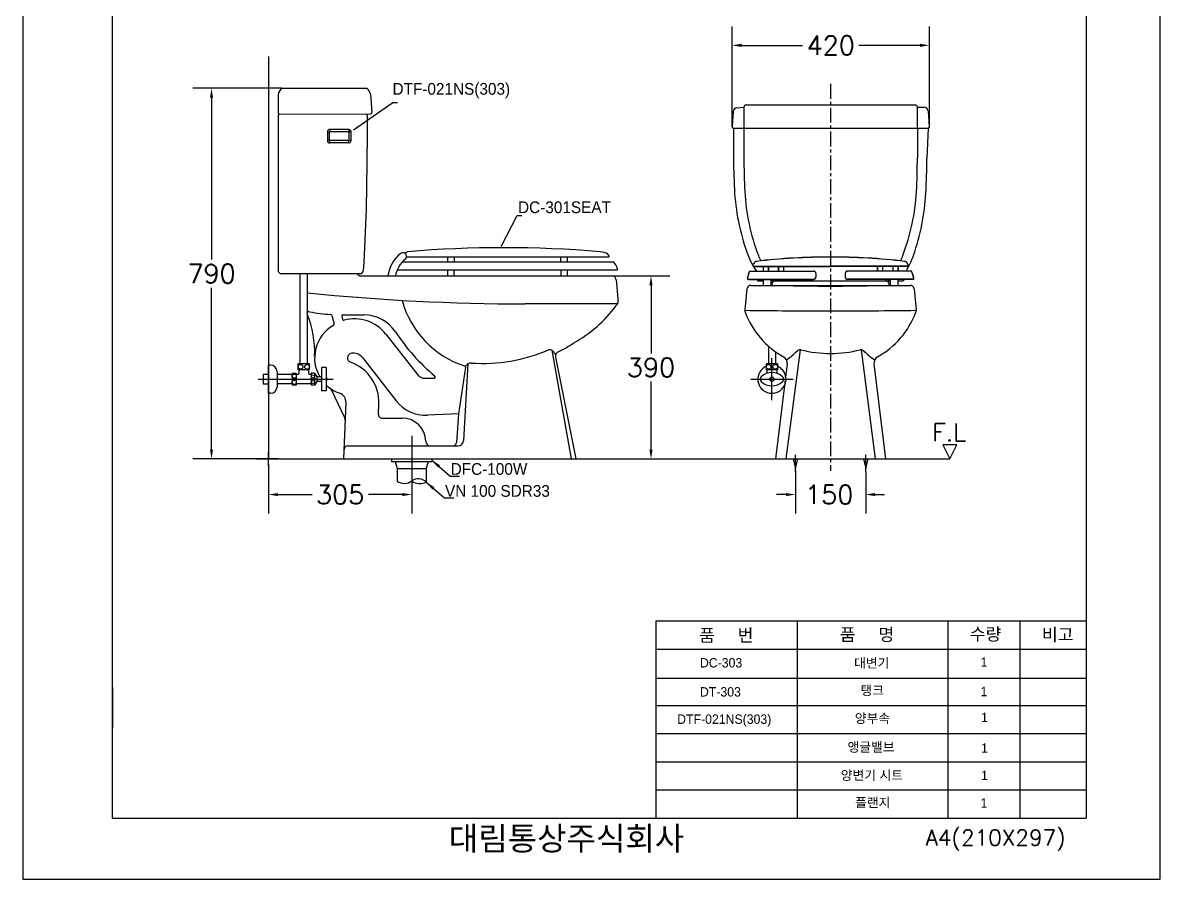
# Model space of a CAD drawing. Extents: x 66819 to 69244, y 58168 to 61599.
# Drawn here: x 66819 to 69244, y 58168 to 59994 of the extents above; entities that cross this region are included whole.
import ezdxf

# ---------------------------------------------------------------- set-up
doc = ezdxf.new("R2010")
doc.units = 0
doc.header["$MEASUREMENT"] = 0
doc.linetypes.add('CENTER', pattern=[50.8, 31.75, -6.35, 6.35, -6.35])
doc.layers.get('0').update_dxf_attribs({"linetype": 'CONTINUOUS'})
doc.layers.get('Defpoints').update_dxf_attribs({"linetype": 'CONTINUOUS'})
for name, color, linetype in [('001', 7, 'CONTINUOUS'), ('3', 4, 'CONTINUOUS'), ('4', 3, 'CONTINUOUS'), ('DEFAULT', 7, 'CONTINUOUS'), ('Dim', 4, 'CONTINUOUS'), ('FAUCET', 4, 'CONTINUOUS'), ('MAIN', 7, 'CONTINUOUS'), ('YA', 7, 'CONTINUOUS')]:
    doc.layers.add(name, color=color, linetype=linetype)
doc.layers.add('AM_6', color=2, linetype='CONTINUOUS', lineweight=30)
doc.layers.add('Y', color=202, linetype='CONTINUOUS', lineweight=35)
doc.styles.add('h', font='', dxfattribs={"height": 30})
doc.styles.get("Standard").update_dxf_attribs({"font": 'txt.shx', "bigfont": 'ghs.shx'})
doc.styles.add('스타일1', font='txt.shx', dxfattribs={"bigfont": 'ghs.shx'})
doc.styles.get('h').set_extended_font_data('Haansoft Batang')
doc.dimstyles.new('SERIM', dxfattribs={"dimscale": 10, "dimtxt": 3, "dimasz": 2, "dimexe": 1, "dimexo": 1.5, "dimgap": 1, "dimtad": 1, "dimtoh": 1, "dimdec": 0, "dimdsep": 46, "dimtxsty": 'h', "dimcen": -0.3, "dimclrt": 2, "dimadec": 0, "dimazin": 0, "dimtfac": 1, "dimtdec": 0, "dimtmove": 1, "dimatfit": 3, "dimfxl": 0, "dimtolj": 1, "dimtzin": 0, "dimarcsym": 0})
doc.dimstyles.get("Standard").update_dxf_attribs({"dimtxt": 0.18, "dimasz": 0.18, "dimexe": 0.18, "dimexo": 0.0625, "dimgap": 0.09, "dimtad": 0, "dimtih": 1, "dimtoh": 1, "dimdec": 4, "dimzin": 0, "dimdsep": 46, "dimtxsty": 'Standard', "dimcen": 0.09, "dimadec": 0, "dimazin": 0, "dimtfac": 1, "dimtdec": 4, "dimtofl": 0, "dimtmove": 0, "dimatfit": 0, "dimfxl": 0, "dimtolj": 1, "dimtzin": 0, "dimarcsym": 0})

# ---------------------------------------------------------------- blocks, each defined once
blk = doc.blocks.new('*D62')
at = {"layer": '3', "color": 0, "lineweight": -2}
for p, q in [((68065, 59454.3), (68198.2, 59454.3)), ((68158.2, 59434.3), (68158.2, 59289.3)), ((68158.2, 59084.3), (68158.2, 59229.3)), ((68093.2, 59064.3), (68198.2, 59064.3))]:
    blk.add_line(p, q, dxfattribs=at)
at = {"layer": '3', "color": 0}
for points in [[(68154.8, 59434.3), (68161.5, 59434.3), (68158.2, 59454.3)], [(68154.8, 59084.3), (68161.5, 59084.3), (68158.2, 59064.3)]]:
    blk.add_solid(points, dxfattribs=at)
at = {"layer": 'Defpoints', "color": 0}
for p in [(68064.8, 59454.3), (68093, 59064.3), (68158.2, 59064.3)]:
    blk.add_point(p, dxfattribs=at)
at = {"layer": '3', "color": 0, "insert": (68158.2, 59259.3), "char_height": 40, "attachment_point": 5}
blk.add_mtext('\\A1;390', dxfattribs=at)
blk = doc.blocks.new('*D66')
at = {"layer": '3', "color": 0, "lineweight": -2}
for p, q in [((67370.6, 59854.3), (67181.1, 59854.3)), ((67221.1, 59834.3), (67221.1, 59489.3)), ((67221.1, 59084.3), (67221.1, 59429.3)), ((67342.6, 59064.3), (67181.1, 59064.3))]:
    blk.add_line(p, q, dxfattribs=at)
at = {"layer": '3', "color": 0}
for points in [[(67217.8, 59834.3), (67224.4, 59834.3), (67221.1, 59854.3)], [(67217.8, 59084.3), (67224.4, 59084.3), (67221.1, 59064.3)]]:
    blk.add_solid(points, dxfattribs=at)
at = {"layer": 'Defpoints', "color": 0}
for p in [(67221.1, 59854.3), (67370.9, 59854.3), (67342.9, 59064.3)]:
    blk.add_point(p, dxfattribs=at)
at = {"layer": '3', "color": 0, "insert": (67221.1, 59459.3), "char_height": 40, "attachment_point": 5}
blk.add_mtext('\\A1;790', dxfattribs=at)
blk = doc.blocks.new('*D58')
at = {"layer": 'DEFAULT', "color": 0, "lineweight": -2}
for p, q in [((68331.2, 59772.6), (68331.2, 59985.9)), ((68751.7, 59769.4), (68751.7, 59985.9)), ((68351.2, 59945.9), (68481.5, 59945.9)), ((68731.7, 59945.9), (68601.5, 59945.9))]:
    blk.add_line(p, q, dxfattribs=at)
at = {"layer": 'DEFAULT', "color": 0}
for points in [[(68351.2, 59949.3), (68351.2, 59942.6), (68331.2, 59945.9)], [(68731.7, 59949.3), (68731.7, 59942.6), (68751.7, 59945.9)]]:
    blk.add_solid(points, dxfattribs=at)
at = {"layer": 'Defpoints', "color": 0}
for p in [(68751.7, 59945.9), (68331.2, 59772.4), (68751.7, 59769.1)]:
    blk.add_point(p, dxfattribs=at)
at = {"layer": 'DEFAULT', "color": 0, "insert": (68541.5, 59945.9), "char_height": 40, "attachment_point": 5}
blk.add_mtext('\\A1;420', dxfattribs=at)
blk = doc.blocks.new('*D92')
at = {"layer": '3', "color": 0, "lineweight": -2}
for p, q in [((67342.9, 59052.7), (67342.9, 58948.4)), ((67647.9, 59016.8), (67647.9, 58948.4)), ((67362.9, 58988.4), (67435.5, 58988.4)), ((67627.9, 58988.4), (67555.5, 58988.4))]:
    blk.add_line(p, q, dxfattribs=at)
at = {"layer": '3', "color": 0}
for points in [[(67362.9, 58991.8), (67362.9, 58985.1), (67342.9, 58988.4)], [(67627.9, 58991.8), (67627.9, 58985.1), (67647.9, 58988.4)]]:
    blk.add_solid(points, dxfattribs=at)
at = {"layer": 'Defpoints', "color": 0}
for p in [(67342.9, 59052.9), (67647.9, 59017), (67647.9, 58988.4)]:
    blk.add_point(p, dxfattribs=at)
at = {"layer": '3', "color": 0, "insert": (67495.5, 58988.4), "char_height": 40, "attachment_point": 5}
blk.add_mtext('\\A1;305', dxfattribs=at)
blk = doc.blocks.new('*D93')
at = {"layer": '3', "color": 0, "lineweight": -2}
for p, q in [((68466, 59039.9), (68466, 58948.4)), ((68616, 59036.9), (68616, 58948.4)), ((68446, 58988.4), (68426, 58988.4)), ((68636, 58988.4), (68656, 58988.4))]:
    blk.add_line(p, q, dxfattribs=at)
at = {"layer": '3', "color": 0}
for points in [[(68446, 58991.8), (68446, 58985.1), (68466, 58988.4)], [(68636, 58991.8), (68636, 58985.1), (68616, 58988.4)]]:
    blk.add_solid(points, dxfattribs=at)
at = {"layer": 'Defpoints', "color": 0}
for p in [(68466, 59040.2), (68616, 59037.2), (68616, 58988.4)]:
    blk.add_point(p, dxfattribs=at)
at = {"layer": '3', "color": 0, "insert": (68538.3, 58988.4), "char_height": 40, "attachment_point": 5}
blk.add_mtext('\\A1;150', dxfattribs=at)

msp = doc.modelspace()

# ---------------------------------------------------------------- linework, layer by layer
at = {"color": 0, "linetype": 'CENTER'}
msp.add_line((68541, 59863.8), (68541, 59039.2), dxfattribs=at)
for p, q in [((67473.1, 59766.4), (67473.1, 59761.5)), ((67514.7, 59766.2), (67513.2, 59761.5)), ((67468.1, 59762.3), (67472.1, 59760.1)), ((67468.1, 59741.9), (67472.1, 59745)), ((67472.6, 59737.9), (67473.2, 59743.1)), ((67513.7, 59737.9), (67513.2, 59743.1)), ((67518.1, 59763.2), (67514.2, 59760)), ((67518.1, 59741.8), (67514.2, 59744.3))]:
    msp.add_line(p, q)
at = {"color": 0}
for p, q in [((68416, 59189.3), (68416, 59279.3)), ((67320.9, 59234.3), (67480.4, 59234.3)), ((68371, 59234.3), (68461, 59234.3)), ((67647.9, 59113.9), (67647.9, 58974.4))]:
    msp.add_line(p, q, dxfattribs=at)
for centre, radius, start, end in [((67473.5, 59760.1), 1.43, 101.7858, 186.2046), ((67474.2, 59745), 2.16, 172.0736, 242.2832), ((67512.3, 59759.8), 1.94, 354.9548, 61.2904), ((67512.7, 59744.6), 1.58, 290.6327, 10.2856), ((68540.6, 63714.1), 4281.3, 268.6019, 270), ((68540.6, 63714.1), 4281.3, 270, 271.3981)]:
    msp.add_arc(centre, radius, start, end)
at = {"layer": '001', "color": 7}
msp.add_open_spline([(67363.1, 59064.3), (67367.9, 59064.3), (67372.8, 59064.3)], degree=2, dxfattribs=at)
at = {"layer": '4', "color": 0}
for p, q in [((68466, 59037.2), (68466, 59073.1)), ((68616, 59037.2), (68616, 59073.1))]:
    msp.add_line(p, q, dxfattribs=at)
for points in [[(67342.9, 59244.6), (67330.9, 59244.6), (67330.9, 59224.1), (67342.9, 59224.1)], [(68461, 59064.3), (68466, 59044.3), (68471, 59064.3)], [(68611, 59064.3), (68616, 59044.3), (68621, 59064.3)]]:
    msp.add_lwpolyline(points, dxfattribs=at)
at = {"layer": '4', "color": 3}
msp.add_arc((68416, 59234.3), 30, 332.8659, 13.1306, dxfattribs=at)
at = {"layer": 'DEFAULT', "color": 7}
for p, q in [((67342.9, 59922), (67342.9, 59064.3)), ((67362.9, 59841.3), (67362.9, 59802.3)), ((67370.9, 59854.3), (67552.4, 59854.4)), ((67560.4, 59841.9), (67562.9, 59802.6)), ((68341.5, 59812.4), (68356.2, 59814.1)), ((68356.2, 59814.1), (68356.2, 59769.1)), ((68361.2, 59819.1), (68721.2, 59819.1)), ((68726.2, 59769.1), (68726.2, 59814.1)), ((68726.2, 59814.1), (68740.8, 59814.1)), ((67362.9, 59796.3), (67362.9, 59467.3)), ((67365.9, 59799.3), (67559.9, 59799.6)), ((67552.9, 59796.3), (67552.9, 59727)), ((68333.6, 59805), (68331.2, 59772.4)), ((68749, 59806.4), (68751.5, 59772)), ((68334, 59769.1), (68334, 59737.1)), ((68334.2, 59769.1), (68748.2, 59769.1)), ((68356.2, 59769.1), (68356.2, 59741.2)), ((68726.2, 59769.1), (68726.2, 59706.7)), ((68749.2, 59769.1), (68746.4, 59705.1)), ((68356.2, 59741.2), (68356.2, 59706.7)), ((68334.1, 59736.9), (68334.1, 59712.5)), ((68068.6, 59498.2), (68066.4, 59500.9)), ((67628.6, 59484.8), (68077.1, 59484.8)), ((67636.9, 59495), (68067.3, 59495)), ((67724.1, 59495), (67724.1, 59484.8)), ((67738.5, 59495), (67738.5, 59484.8)), ((67965, 59495), (67965, 59484.8)), ((67979.4, 59495), (67979.4, 59484.8)), ((68066.4, 59495), (68067, 59494.9)), ((68376.9, 59474.9), (68541, 59474.9)), ((68377.2, 59474.8), (68541.2, 59474.8)), ((68397.3, 59474.9), (68397.3, 59464.8)), ((68397.6, 59474.8), (68397.6, 59464.6)), ((68408.2, 59474.9), (68408.2, 59464.8)), ((68408.5, 59474.8), (68408.5, 59464.6)), ((68429.6, 59474.9), (68429.6, 59464.8)), ((68429.8, 59474.8), (68429.8, 59464.6)), ((68440.5, 59474.9), (68440.5, 59464.8)), ((68440.7, 59474.8), (68440.7, 59464.6)), ((68705.1, 59474.9), (68541, 59474.9)), ((68705.3, 59474.8), (68541.2, 59474.8)), ((68640.8, 59474.9), (68640.8, 59464.8)), ((68641, 59474.8), (68641, 59464.6)), ((68651.7, 59474.9), (68651.7, 59464.8)), ((68651.9, 59474.8), (68651.9, 59464.6)), ((68673.8, 59474.9), (68673.8, 59464.8)), ((68674, 59474.8), (68674, 59464.6)), ((68684.7, 59474.9), (68684.7, 59464.8)), ((68684.9, 59474.8), (68684.9, 59464.6)), ((67370.9, 59459.3), (67537.4, 59459.3)), ((67410.4, 59267.1), (67410.4, 59459.3)), ((67422.9, 59459.3), (67527.9, 59459.3)), ((67425.4, 59267.1), (67425.4, 59459.3)), ((67539.7, 59454.3), (68075.6, 59454.3)), ((67577.7, 59454.3), (67648.9, 59454.3)), ((67617, 59467.2), (68085, 59467.2)), ((67724.1, 59467.2), (67724.1, 59454.3)), ((67737.8, 59467.2), (67737.8, 59454.3)), ((67965.7, 59467.2), (67965.7, 59454.3)), ((67979.4, 59467.2), (67979.4, 59454.3)), ((68368.3, 59464.8), (68504.8, 59464.8)), ((68368.5, 59464.6), (68505, 59464.6)), ((68509.8, 59459.8), (68509.8, 59452.2)), ((68510, 59459.6), (68510, 59452)), ((68572.2, 59459.8), (68572.2, 59452.2)), ((68572.4, 59459.6), (68572.4, 59452)), ((68713.7, 59464.8), (68577.2, 59464.8)), ((68713.9, 59464.6), (68577.4, 59464.6)), ((68083.6, 59447.1), (68087.8, 59405.3)), ((68362.8, 59427.1), (68358.6, 59382.3)), ((68365.6, 59447.2), (68504.8, 59447.2)), ((68365.8, 59447), (68505, 59447)), ((68370.8, 59434.3), (68711.2, 59434.3)), ((68383.6, 59447.2), (68386, 59444.3)), ((68383.9, 59447), (68386.2, 59444.1)), ((68386, 59444.3), (68397.3, 59444.3)), ((68386.2, 59444.1), (68397.6, 59444.1)), ((68397.3, 59447.2), (68397.3, 59434.3)), ((68413.7, 59447.2), (68413.7, 59434.3)), ((68413.7, 59444.3), (68668.3, 59444.3)), ((68413.9, 59444.1), (68668.5, 59444.1)), ((68414.8, 59447.2), (68417, 59444.3)), ((68415.1, 59447), (68417.2, 59444.1)), ((68416, 59436.3), (68416, 59434.3)), ((68424, 59444.3), (68658, 59444.3)), ((68424.2, 59444.1), (68658.2, 59444.1)), ((68716.4, 59447.2), (68577.2, 59447.2)), ((68716.7, 59447), (68577.4, 59447)), ((68665, 59444.3), (68667.2, 59447.2)), ((68665.3, 59444.1), (68667.4, 59447)), ((68666, 59436.3), (68666, 59434.3)), ((68668.3, 59447.2), (68668.3, 59434.3)), ((68684.7, 59447.2), (68684.7, 59434.3)), ((68684.7, 59444.3), (68695.8, 59444.3)), ((68684.9, 59444.1), (68696.1, 59444.1)), ((68696, 59444.3), (68698.4, 59447.2)), ((68696.2, 59444.1), (68698.6, 59447)), ((68719.2, 59427.1), (68723.4, 59382.3)), ((68086.8, 59394.8), (67889.6, 59394.8)), ((67477.7, 59370.2), (67482.3, 59352.3)), ((67498.7, 59368.8), (67500.4, 59362.3)), ((67500.6, 59371.3), (67546.4, 59371.3)), ((67592.8, 59330.3), (67660.3, 59244)), ((68408.5, 59304.8), (68408.5, 59267.1)), ((67543.1, 59280.3), (67615.1, 59188.1)), ((67946.5, 59296.2), (67987.9, 59064.3)), ((67954.4, 59281.6), (67997.9, 59064.3)), ((68423.5, 59292.8), (68423.5, 59267.1)), ((68476, 59297.1), (68446, 59064.3)), ((68606, 59297.1), (68636, 59064.3)), ((67342.9, 59204.3), (67342.9, 59264.3)), ((67346.9, 59264.3), (67342.9, 59264.3)), ((67405.9, 59254.1), (67405.9, 59267.1)), ((67429.9, 59267.1), (67405.9, 59267.1)), ((67429.9, 59254.1), (67429.9, 59267.1)), ((67465.9, 59259.3), (67455.9, 59259.3)), ((67455.9, 59259.3), (67455.9, 59209.3)), ((67465.9, 59259.3), (67465.9, 59209.3)), ((67762.5, 59259.7), (67747.9, 59160.3)), ((67767.8, 59267.1), (67758.5, 59103.6)), ((68428, 59267.1), (68404, 59267.1)), ((68404, 59267.1), (68404, 59254.1)), ((68448.4, 59267), (68423.5, 59064.3)), ((68428, 59267.1), (68428, 59254.1)), ((68633.6, 59267), (68658.5, 59064.3)), ((67360.9, 59250.3), (67360.9, 59218.3)), ((67392.9, 59244.6), (67360.9, 59244.6)), ((67401.9, 59246.8), (67392.9, 59246.8)), ((67392.9, 59246.8), (67392.9, 59221.8)), ((67401.9, 59246.8), (67401.9, 59221.8)), ((67406.4, 59244.6), (67401.9, 59244.6)), ((67429.9, 59254.1), (67405.9, 59254.1)), ((67407.9, 59254.1), (67406.4, 59244.6)), ((67429.4, 59244.6), (67427.9, 59254.1)), ((67433.9, 59244.6), (67429.4, 59244.6)), ((67433.9, 59247.3), (67433.9, 59221.3)), ((67440.9, 59247.3), (67433.9, 59247.3)), ((67440.9, 59247.3), (67445.9, 59239.1)), ((67440.9, 59247.3), (67440.9, 59221.3)), ((67455.9, 59239.1), (67445.9, 59239.1)), ((67445.9, 59239.1), (67445.9, 59229.6)), ((67676, 59236.3), (67694.9, 59236.3)), ((68428, 59254.1), (68404, 59254.1)), ((68405.5, 59254.1), (68405.5, 59246.6)), ((68426.5, 59254.1), (68426.5, 59246.6)), ((67392.9, 59224.1), (67360.9, 59224.1)), ((67401.9, 59221.8), (67392.9, 59221.8)), ((67433.9, 59224.1), (67401.9, 59224.1)), ((67440.9, 59221.3), (67433.9, 59221.3)), ((67445.9, 59229.6), (67440.9, 59221.3)), ((67455.9, 59229.6), (67445.9, 59229.6)), ((67465.9, 59209.3), (67455.9, 59209.3)), ((67505.3, 59151.6), (67476.7, 59211.4)), ((67346.9, 59204.3), (67342.9, 59204.3)), ((67502.9, 59064.3), (67507.9, 59184.5)), ((67576.9, 59159.6), (67577.8, 59181.6)), ((67747.9, 59160.3), (67681.7, 59157.4)), ((67747.9, 59160.3), (67743.4, 59099.7)), ((67584.9, 59151.3), (67627.9, 59151.3)), ((67511.7, 59092.3), (67746.5, 59092.3)), ((67342.9, 59064.3), (68795.4, 59064.3))]:
    msp.add_line(p, q, dxfattribs=at)
msp.add_lwpolyline([(68780.4, 59094.3), (68795.4, 59064.3), (68810.4, 59094.3), (68780.4, 59094.3)], dxfattribs=at)
for centre, radius in [((67410.9, 59260.7), 5), ((67424.9, 59260.5), 5), ((68409, 59260.5), 5), ((68423, 59260.7), 5), ((67397.4, 59240.8), 4.5), ((67397.4, 59227.8), 4.5), ((67437.4, 59240.3), 3.5), ((67437.4, 59228.3), 3.5), ((68416, 59234.3), 4.5)]:
    msp.add_circle(centre, radius, dxfattribs=at)
for centre, radius, start, end in [((67391, 59833), 29.3, 133.2833, 163.5017), ((67527.3, 59829.6), 35.3, 20.4557, 44.7308), ((68361.2, 59814.1), 5, 90, 180), ((68721.2, 59814.1), 5, 0, 90), ((68740.8, 59806.1), 8, 4.096, 90), ((67365.9, 59802.3), 3, 180, 270), ((67365.9, 59796.3), 3, 90, 180), ((67549.9, 59796.3), 3, 0, 90), ((67559.9, 59802.6), 3, 270, 0), ((68341.5, 59804.4), 8, 90, 175.904), ((68334.2, 59772.1), 3, 175.9052, 270), ((68748.2, 59772.1), 3, 270, 4.096), ((63534.3, 59713.1), 4018.6, 356.4862, 0.1973), ((69690.5, 59712.5), 1356.4, 180, 183.1268), ((69682.7, 59706.7), 1326.4, 180, 183.1268), ((67399.8, 59706.7), 1326.4, 356.8732, 359.9999), ((67390, 59705.1), 1356.4, 356.8732, 0), ((68815.3, 59664.6), 480, 183.1268, 199.3906), ((68807.5, 59658.9), 450, 183.1268, 200.9136), ((68274.9, 59658.9), 450, 339.0864, 356.8732), ((68265.1, 59657.3), 480, 340.6094, 356.8732), ((67670.4, 59444.5), 73.8, 128.2835, 172.3899), ((67629, 59495.8), 7.94, 313.9053, 122.6617), ((67608.4, 59555.9), 58.6, 294.664, 301.4033), ((67844.2, 57050.1), 2464.4, 85.2208, 94.7792), ((68046.4, 59464.8), 41.3, 60.8845, 85.6022), ((68067.1, 59496.9), 2, 268.7973, 39.2367), ((68532.3, 59565), 180, 199.3906, 213.9147), ((68592.7, 59576.8), 220, 200.9136, 204.2558), ((68489.8, 59576.8), 220, 335.7442, 339.0864), ((68548, 59557.7), 180, 328.8467, 340.6094), ((67670.4, 59444.5), 58, 128.2835, 170.2995), ((68056.8, 59460.8), 31.4, 16.6851, 49.8505), ((68376.9, 59476.9), 2, 147.4173, 270), ((68447.4, 59431.9), 85.7, 143.2068, 147.4173), ((68377.2, 59476.8), 2, 147.4173, 270), ((68447.6, 59431.7), 85.7, 143.2068, 147.4173), ((68383.6, 59479.6), 6, 96.885, 143.2069), ((68383.9, 59479.4), 6, 96.885, 143.2069), ((68533.8, 58235.5), 1259.1, 89.674, 96.885), ((68534.1, 58235.3), 1259.1, 89.674, 96.885), ((68548.2, 58235.5), 1259.1, 83.115, 90.326), ((68548.4, 58235.3), 1259.1, 83.115, 90.326), ((68698.4, 59479.6), 6, 36.7932, 83.115), ((68698.6, 59479.4), 6, 36.7932, 83.115), ((68634.6, 59431.9), 85.7, 32.5827, 36.7931), ((68634.8, 59431.7), 85.7, 32.5827, 36.7931), ((68705.1, 59476.9), 2, 270, 32.5827), ((68705.3, 59476.8), 2, 270, 32.5827), ((67370.9, 59467.3), 8, 180, 270), ((67540.4, 59464.4), 9.99, 210.5182, 265.871), ((67537.4, 59467.3), 8, 270, 356.4806), ((68075.6, 59446.3), 8, 5.7683, 90), ((68085, 59469.2), 2, 270, 16.6851), ((68447.4, 59431.9), 85.7, 157.4398, 168.0631), ((68365.6, 59449.2), 2, 168.0631, 270), ((68447.6, 59431.7), 85.7, 157.4398, 168.0631), ((68365.8, 59449), 2, 168.0631, 270), ((68504.8, 59459.8), 5, 0, 90), ((68504.8, 59452.2), 5, 270, 0), ((68505, 59459.6), 5, 0, 90), ((68505, 59452), 5, 270, 0), ((68577.2, 59459.8), 5, 90, 180), ((68577.2, 59452.2), 5, 180, 270), ((68577.4, 59459.6), 5, 90, 180), ((68577.4, 59452), 5, 180, 270), ((68634.6, 59431.9), 85.7, 11.9369, 22.5602), ((68634.8, 59431.7), 85.7, 11.9369, 22.5602), ((68716.4, 59449.2), 2, 270, 11.9369), ((68716.7, 59449), 2, 270, 11.9369), ((68370.8, 59426.3), 8, 90, 174.5689), ((68424, 59436.3), 8, 90, 180), ((68658, 59436.3), 8, 0, 90), ((68711.2, 59426.3), 8, 5.4311, 90), ((67889.6, 63942.3), 4547.5, 264.141, 270), ((67821.4, 59454), 200.5, 194.9405, 252.2695), ((68075.4, 59401.3), 13.1, 310.9773, 18.0378), ((67433.9, 59393.7), 16, 237.9101, 258.7937), ((67492.6, 59689.9), 318, 258.7937, 266.8178), ((67859, 59555.7), 278.6, 298.8504, 323.862), ((68370.5, 59381.1), 12, 174.5695, 200.247), ((68565.6, 74791.4), 15411.6, 269.22992, 269.90843), ((68528.1, 59439.3), 180, 200.247, 240.9727), ((68516.4, 74791.4), 15411.6, 270.09157, 270.77008), ((68553.9, 59439.3), 180, 299.0273, 339.753), ((68711.5, 59381.1), 12, 339.753, 5.4305), ((67223.6, 59292.1), 217.5, 357.6136, 21.943), ((67474.8, 59369.4), 3, 14.5943, 86.8178), ((67479.4, 59351.6), 3, 299.9901, 14.5943), ((67500.6, 59369.3), 2, 90, 194.5943), ((67503.3, 59363), 3, 194.5943, 284.8597), ((67525.9, 59278), 85, 37.9967, 104.8597), ((67546.4, 59291.3), 80, 33.1691, 90), ((67520.9, 59279.7), 80, 119.9901, 210.5373), ((67965, 59564.9), 420, 213.1691, 230.3213), ((67838.4, 59544.8), 280, 295.7173, 303.6174), ((67520.9, 59279.7), 10, 99.5294, 250.7458), ((67523.4, 59264.9), 25, 37.9968, 99.5294), ((67799, 59628), 360, 266.1803, 292.9816), ((67942.6, 59289.2), 8, 35.4008, 112.9816), ((67981.8, 59317), 40.1, 215.4008, 227.8882), ((67964.2, 59283.6), 10, 115.7173, 191.3108), ((68433.5, 59268.8), 15, 352.9984, 60.9727), ((68338.4, 59429.7), 188.6, 305.1198, 314.3848), ((68476, 59289.1), 8, 76.2638, 134.3848), ((68541, 59555), 265.7, 256.2638, 283.7362), ((68606, 59289.1), 8, 8.5623, 103.7362), ((68743.5, 59429.7), 188.6, 225.6152, 234.8802), ((68648.5, 59268.8), 15, 119.0273, 187.0016), ((67346.9, 59250.3), 14, 0, 90), ((67487.9, 59185.3), 90, 357.6146, 70.7458), ((67759.5, 59260.1), 3, 351.6341, 73.7804), ((67774.1, 59255.8), 13, 86.1803, 155.3466), ((68416, 59234.3), 30, 113.5781, 332.8659), ((68416, 59234.3), 30, 13.1306, 66.4217), ((67459.5, 59234.3), 7.84, 324.9654, 35.0346), ((67676, 59256.3), 20, 217.9968, 270), ((67694.9, 59239.3), 3, 270, 50.3213), ((68398, 59234.3), 7, 132.501, 227.499), ((68416, 59214.7), 33.6, 47.499, 132.501), ((68434, 59234.3), 7, 312.501, 47.499), ((67346.9, 59218.3), 14, 270, 360), ((67520.9, 59279.7), 80, 226.5675, 250.7458), ((67467.7, 59207.1), 10, 25.5736, 53.7554), ((68416, 59254), 33.6, 227.499, 312.501), ((67487.9, 59185.3), 20, 357.6146, 70.7458), ((67678.2, 59237.3), 80, 217.9968, 272.5281), ((67584.9, 59159.3), 8, 177.6141, 270), ((67496.3, 59147.2), 10, 357.6141, 25.5736), ((67627.9, 59101.3), 50, 0.955, 90), ((67511.7, 59084.3), 8, 90, 177.6141), ((67687.9, 59102.3), 10, 180.955, 270), ((67735.4, 59100.3), 8, 270, 355.7946), ((67746.5, 59104.3), 12, 270, 356.7664)]:
    msp.add_arc(centre, radius, start, end, dxfattribs=at)
at = {"layer": 'Dim', "color": 7}
for p, q in [((67328.5, 59064.3), (67357.3, 59064.3)), ((67342.9, 59049.9), (67342.9, 59078.7))]:
    msp.add_line(p, q, dxfattribs=at)
at = {"layer": 'Dim', "color": 0}
for p, q in [((68169.4, 58719), (69085.9, 58719)), ((68469.7, 58719), (68469.7, 58299)), ((68790.9, 58719), (68790.9, 58299)), ((68944.9, 58719), (68944.9, 58299)), ((68169.4, 58659), (69085.9, 58659)), ((68169.4, 58597.2), (69085.9, 58597.2)), ((68169.4, 58539), (69085.9, 58539)), ((68169.4, 58479), (69085.9, 58479)), ((68169.4, 58419), (69085.9, 58419))]:
    msp.add_line(p, q, dxfattribs=at)
at = {"layer": 'FAUCET', "color": 0}
for p, q in [((67513.1, 59766.4), (67473.1, 59766.4)), ((67468.1, 59762.3), (67468.1, 59741.9)), ((67472.1, 59760.1), (67472.1, 59744.7)), ((67513.2, 59761.5), (67473.2, 59761.5)), ((67513.2, 59743.1), (67473.2, 59743.1)), ((67514.2, 59760), (67514.2, 59744.3)), ((67518.1, 59763.2), (67518.1, 59741.8)), ((67513.1, 59738), (67473.1, 59738))]:
    msp.add_line(p, q, dxfattribs=at)
for centre, radius, start, end in [((67472.6, 59761.9), 4.5, 83.4475, 175.1994), ((67513.3, 59761.1), 5.31, 23.301, 91.3485), ((67472.6, 59742.5), 4.52, 187.1369, 276.583), ((67513.7, 59742.3), 4.41, 261.8824, 353.179)]:
    msp.add_arc(centre, radius, start, end, dxfattribs=at)
at = {"layer": 'MAIN', "color": 7}
for p, q in [((67604.9, 59064.2), (67604.9, 59059.2)), ((67690.9, 59064.2), (67690.9, 59059.2)), ((67604.9, 59059.2), (67690.9, 59059.2)), ((67612.9, 59059.2), (67616.9, 59044.2)), ((67616.9, 59044.2), (67678.9, 59044.2)), ((67616.9, 59044.2), (67616.9, 59016.7)), ((67682.9, 59059.2), (67678.9, 59044.2)), ((67678.9, 59044.2), (67678.9, 59014.9))]:
    msp.add_line(p, q, dxfattribs=at)
msp.add_lwpolyline([(67362.9, 59064.3), (67363.1, 59064.3)], dxfattribs=at)
for centre, radius, start, end in [((67632.1, 59040.4), 28.1, 237.1476, 305.6288), ((67665.3, 59044), 32.1, 237.1903, 295.1018), ((67662.1, 58997.3), 24.4, 46.5379, 123.8822)]:
    msp.add_arc(centre, radius, start, end, dxfattribs=at)
at = {"layer": 'Y', "color": 0}
msp.add_line((67316.8, 59064.3), (67363.1, 59064.3), dxfattribs=at)
at = {"layer": 'YA', "color": 7}
for p, q in [((69085.9, 61479), (69085.9, 58299)), ((67009.9, 58299), (67009.9, 60408.8)), ((68169.4, 58299), (68169.4, 58719)), ((67009.9, 58577.5), (67009.9, 58491)), ((68169.4, 58359), (69085.9, 58359)), ((67009.9, 58299), (69085.9, 58299))]:
    msp.add_line(p, q, dxfattribs=at)
at = {"layer": 'YA', "color": 0}
msp.add_lwpolyline([(66818.6, 58168.5), (69244.1, 58168.5), (69244.1, 61598.8), (66818.6, 61598.8)], close=True, dxfattribs=at)

# ---------------------------------------------------------------- texts
at = {"layer": '3', "color": 0}
msp.add_text('F.L', height=37.5, dxfattribs=at).set_placement((68757.8, 59102.4))
at = {"layer": 'AM_6', "color": 0, "char_height": 25, "attachment_point": 4, "style": 'h'}
for s, insert in [('{\\fGulim|b0|i0|c129|p50;DTF-021NS(303)}', (67607, 59849.4)), ('{\\fGulim|b0|i0|c129|p50;DC-301SEAT}', (67874.7, 59600.6))]:
    msp.add_mtext(s, dxfattribs=dict(at, insert=insert))
at = {"layer": 'AM_6', "color": 0, "char_height": 25, "attachment_point": 4}
for s, insert in [('{\\fGulim|b0|i0|c129|p50;DFC-100W}', (67731, 59042.8)), ('{\\fGulim|b0|i0|c129|p50;VN 100 SDR33}', (67719, 58996))]:
    msp.add_mtext(s, dxfattribs=dict(at, insert=insert))
at = {"layer": 'Dim', "color": 0, "attachment_point": 1, "style": '스타일1'}
for s, insert, char_height in [('{\\fGulim|b0|i0|c129|p50;품     번}', (68260.8, 58701.8), 26.746), ('{\\fGulim|b0|i0|c129|p50;품     명}', (68561, 58703.4), 26.746), ('{\\fGulim|b0|i0|c129|p50;수량}', (68838.2, 58704.3), 26.746), ('{\\fGulim|b0|i0|c129|p50;비고}', (68991.9, 58703.3), 26.746), ('{\\fGulim|b0|i0|c129|p50;1\\P}', (68861, 58641.3), 20), ('{\\fGulim|b0|i0|c129|p50;1\\P}', (68861, 58578.7), 20), ('{\\fGulim|b0|i0|c129|p50;1\\P}', (68861.9, 58523.3), 20), ('{\\fGulim|b0|i0|c129|p50;1\\P}', (68862, 58458.3), 20), ('{\\fGulim|b0|i0|c129|p50;1\\P}', (68862, 58399.8), 20), ('{\\fGulim|b0|i0|c129|p50;1\\P}', (68861, 58341.3), 20)]:
    msp.add_mtext(s, dxfattribs=dict(at, insert=insert, char_height=char_height))
for s, insert, char_height, width in [('{\\fGulim|b0|i0|c129|p50;DC-303}', (68262.6, 58639.8), 20, 147), ('{\\fGulim|b0|i0|c129|p50;대변기}', (68591.2, 58639.3), 20, 147), ('{\\fGulim|b0|i0|c129|p50;DT-303}', (68262.6, 58577.9), 20, 147), ('{\\fGulim|b0|i0|c129|p50;탱크}', (68604.8, 58581), 20, 147), ('{\\fGulim|b0|i0|c129|p50;DTF-021NS(303)}', (68214.1, 58519.7), 20, 147), ('{\\fGulim|b0|i0|c129|p50;양부속}', (68592.8, 58521.5), 20, 290), ('{\\fGulim|b0|i0|c129|p50;앵글밸브}', (68577.3, 58460.3), 20, 315), ('{\\fGulim|b0|i0|c129|p50;양변기 시트}', (68562.8, 58400.2), 20, 212), ('{\\fGulim|b0|i0|c129|p50;플랜지}', (68593.4, 58341.9), 20, 212), ('{\\fGulim|b0|i0|c129|p50;       대림통상주식회사\\P}', (67599.9, 58280.2), 50, 1090)]:
    msp.add_mtext(s, dxfattribs=dict(at, insert=insert, char_height=char_height, width=width))
at = {"layer": 'YA', "color": 7}
msp.add_text('A4(210X297)', height=33.819, dxfattribs=at).set_placement((68743.9, 58240.2))

# ---------------------------------------------------------------- dimensions: what is measured, and where the dimension line sits
at = {"layer": '3', "color": 0}
for base, p1, p2, angle, picture, middle in [((67221.1, 59854.3), (67342.9, 59064.3), (67370.9, 59854.3), 270, '*D66', (67221.1, 59459.3)), ((68158.2, 59064.3), (68064.8, 59454.3), (68093, 59064.3), 90, '*D62', (68158.2, 59259.3))]:
    dim = msp.add_linear_dim(base=base, p1=p1, p2=p2, angle=angle, dimstyle='Standard', override={"dimtxt": 40, "dimasz": 20, "dimexe": 40, "dimexo": 0.25, "dimgap": 10, "dimdec": 0, "dimclrd": 0, "dimclre": 0, "dimclrt": 0}, dxfattribs=at)
    dim.commit()
    dim.dimension.update_dxf_attribs({"geometry": picture, "text_midpoint": middle})
for base, p1, p2, picture, middle in [((67647.9, 58988.4), (67342.9, 59052.9), (67647.9, 59017), '*D92', (67495.5, 58988.4)), ((68616, 58988.4), (68466, 59040.2), (68616, 59037.2), '*D93', (68538.3, 58988.4))]:
    dim = msp.add_linear_dim(base=base, p1=p1, p2=p2, dimstyle='Standard', override={"dimtxt": 40, "dimasz": 20, "dimexe": 40, "dimexo": 0.25, "dimgap": 10, "dimdec": 0}, dxfattribs=at)
    dim.commit()
    dim.dimension.update_dxf_attribs({"geometry": picture, "text_midpoint": middle, "dimtype": 160})
at = {"layer": 'DEFAULT'}
dim = msp.add_linear_dim(base=(68751.6749, 59945.9245), p1=(68331.2484, 59772.3534), p2=(68751.6749, 59769.1392), dimstyle='Standard', override={"dimtxt": 40, "dimasz": 20, "dimexe": 40, "dimexo": 0.25, "dimgap": 10, "dimdec": 0, "dimtdec": 0}, dxfattribs=at)
dim.commit()
dim.dimension.update_dxf_attribs({"geometry": '*D58', "text_midpoint": (68541.4616, 59945.9245)})

# ---------------------------------------------------------------- leaders
at = {"layer": 'Dim', "color": 0}
for points, override in [([(67524, 59765.7), (67607.5, 59823.8), (67617.5, 59823.8)], {"dimscale": 5, "dimse1": 1}), ([(67838.7, 59517), (67872.8, 59583.4), (67882.8, 59583.4)], {"dimscale": 5, "dimse1": 1}), ([(67690.9, 59061.7), (67730, 59027.9), (67750, 59027.9)], {"dimse1": 1}), ([(67678.9, 59014.9), (67718, 58981.1), (67738, 58981.1)], {"dimse1": 1})]:
    msp.add_leader(points, dimstyle='SERIM', override=override, dxfattribs=at)

doc.saveas('drawing.dxf')
